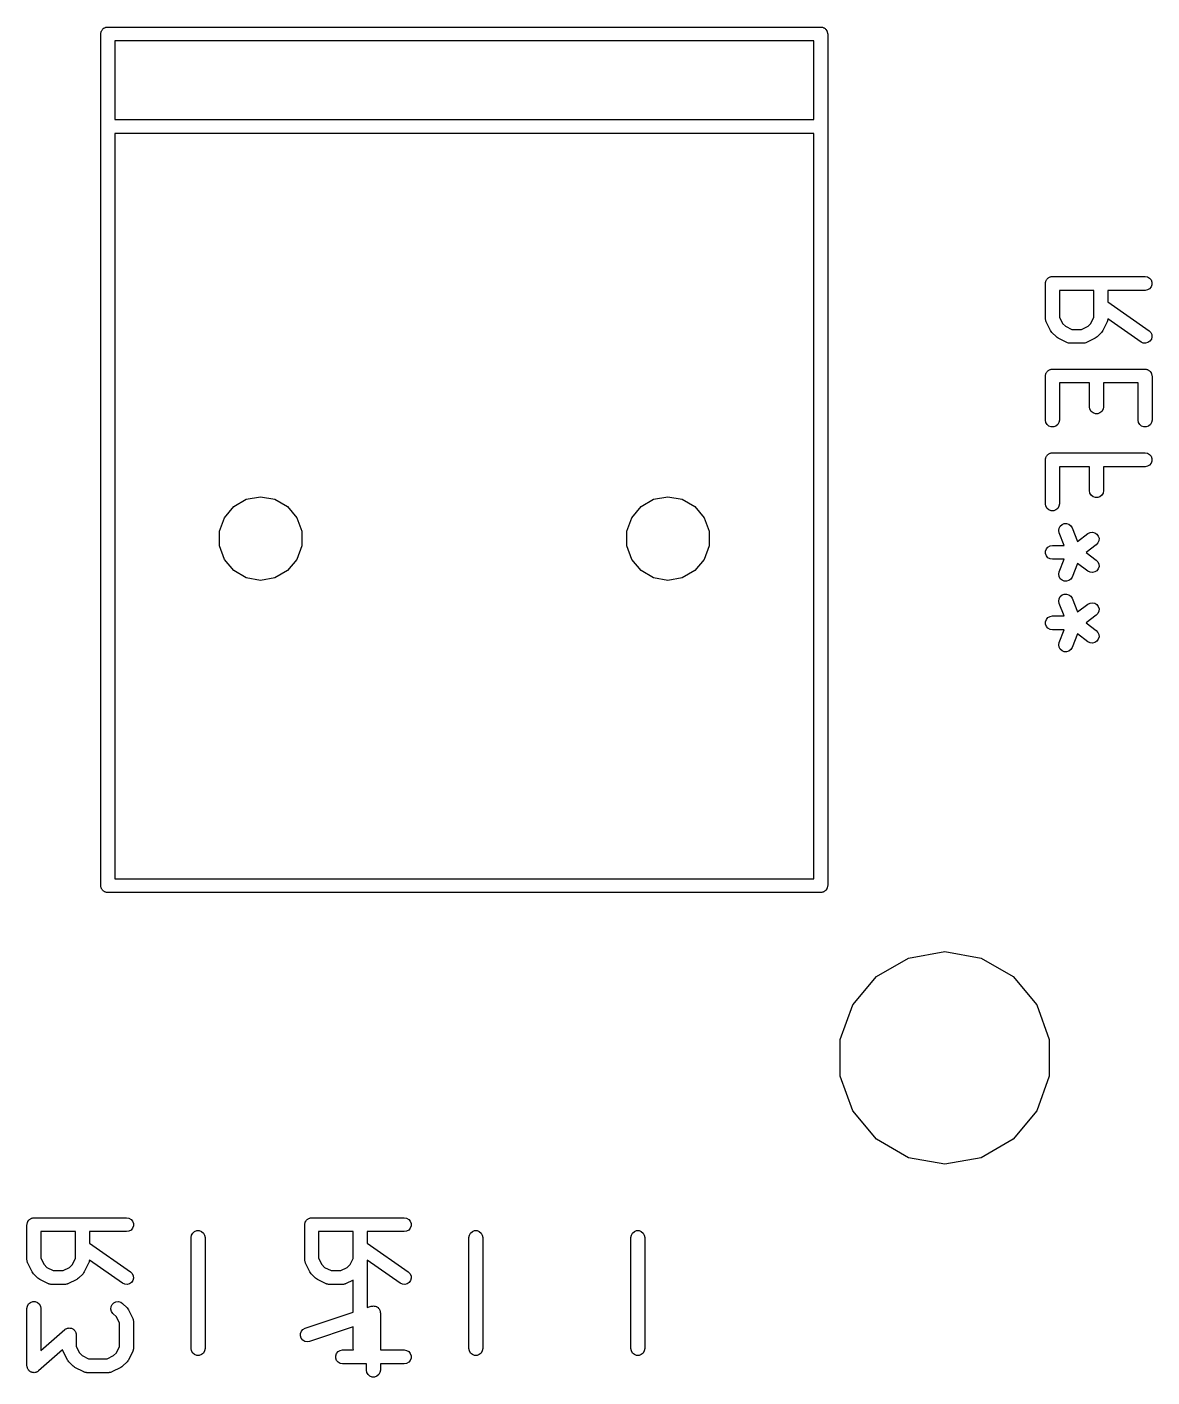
# Model space of a CAD drawing. Extents: x 17 to 273, y -105 to -8.
# Drawn here: x 141.28 to 153.43, y -22.91 to -8.33 of the extents above; entities that cross this region are included whole.
import ezdxf

# ---------------------------------------------------------------- set-up
doc = ezdxf.new("R2010")
doc.units = 0
doc.header["$MEASUREMENT"] = 0
doc.layers.add('BLACK', color=7, linetype='CONTINUOUS')

msp = doc.modelspace()

# ---------------------------------------------------------------- linework, layer by layer
at = {"layer": 'Black'}
for p, q in [((142.074, -8.4001), (142.075, -8.3936)), ((142.074, -17.5999), (142.074, -8.4001)), ((142.075, -8.387), (142.078, -8.3809)), ((142.075, -8.3936), (142.075, -8.387)), ((142.078, -8.3809), (142.079, -8.3744)), ((142.079, -8.3744), (142.082, -8.3687)), ((142.082, -8.3687), (142.084, -8.3626)), ((142.084, -8.3626), (142.089, -8.3575)), ((142.089, -8.3575), (142.092, -8.3519)), ((142.092, -8.3519), (142.097, -8.3476)), ((142.097, -8.3476), (142.101, -8.3426)), ((142.101, -8.3426), (142.107, -8.3393)), ((142.107, -8.3393), (142.112, -8.3351)), ((142.112, -8.3351), (142.118, -8.3329)), ((142.118, -8.3329), (142.124, -8.3296)), ((142.124, -8.3296), (142.13, -8.3284)), ((142.13, -8.3284), (142.136, -8.3262)), ((142.136, -8.3262), (142.143, -8.3262)), ((142.143, -8.3262), (142.149, -8.3251)), ((142.149, -8.3251), (149.851, -8.3251)), ((149.851, -8.3251), (149.857, -8.3262)), ((149.857, -8.3262), (149.864, -8.3262)), ((149.864, -8.3262), (149.87, -8.3284)), ((149.87, -8.3284), (149.876, -8.3296)), ((149.876, -8.3296), (149.882, -8.3329)), ((149.882, -8.3329), (149.888, -8.3351)), ((149.888, -8.3351), (149.893, -8.3393)), ((149.893, -8.3393), (149.899, -8.3426)), ((149.899, -8.3426), (149.903, -8.3476)), ((149.903, -8.3476), (149.908, -8.3519)), ((149.908, -8.3519), (149.911, -8.3575)), ((149.911, -8.3575), (149.916, -8.3626)), ((149.916, -8.3626), (149.918, -8.3687)), ((149.918, -8.3687), (149.921, -8.3744)), ((149.921, -8.3744), (149.922, -8.3809)), ((149.922, -8.3809), (149.925, -8.387)), ((149.925, -8.387), (149.925, -8.3936)), ((149.925, -8.3936), (149.926, -8.4001)), ((149.926, -8.4001), (149.926, -17.5999)), ((142.224, -8.4751), (142.224, -9.3258)), ((149.776, -8.4751), (142.224, -8.4751)), ((149.776, -9.3258), (149.776, -8.4751)), ((142.224, -9.3258), (149.776, -9.3258)), ((142.224, -9.4758), (142.224, -17.5249)), ((149.776, -9.4758), (142.224, -9.4758)), ((149.776, -17.5249), (149.776, -9.4758)), ((152.28, -11.0822), (152.282, -11.076)), ((152.28, -11.0888), (152.28, -11.0822)), ((152.282, -11.076), (152.283, -11.0696)), ((152.283, -11.0696), (152.286, -11.0639)), ((152.286, -11.0639), (152.289, -11.0577)), ((152.289, -11.0577), (152.293, -11.0527)), ((152.293, -11.0527), (152.296, -11.047)), ((152.296, -11.047), (152.301, -11.0428)), ((152.301, -11.0428), (152.305, -11.0378)), ((152.305, -11.0378), (152.311, -11.0345)), ((152.311, -11.0345), (152.316, -11.0303)), ((152.316, -11.0303), (152.322, -11.028)), ((152.322, -11.028), (152.328, -11.0248)), ((152.328, -11.0248), (152.334, -11.0236)), ((152.334, -11.0236), (152.341, -11.0214)), ((152.341, -11.0214), (152.347, -11.0214)), ((152.347, -11.0214), (152.354, -11.0202)), ((152.354, -11.0202), (153.354, -11.0202)), ((153.354, -11.0202), (153.379, -11.0248)), ((153.379, -11.0248), (153.402, -11.0378)), ((153.402, -11.0378), (153.419, -11.0577)), ((153.419, -11.0577), (153.427, -11.0822)), ((153.427, -11.0822), (153.427, -11.1083)), ((152.279, -11.0952), (152.28, -11.0888)), ((152.279, -11.4762), (152.279, -11.0952)), ((152.429, -11.1702), (152.429, -11.4585)), ((152.802, -11.1702), (152.429, -11.1702)), ((152.802, -11.4585), (152.802, -11.1702)), ((153.354, -11.1702), (152.952, -11.1702)), ((152.952, -11.1702), (152.952, -11.2943)), ((153.379, -11.1657), (153.354, -11.1702)), ((153.402, -11.1527), (153.379, -11.1657)), ((153.419, -11.1327), (153.402, -11.1527)), ((153.427, -11.1083), (153.419, -11.1327)), ((152.952, -11.2943), (153.397, -11.6052)), ((152.279, -11.4804), (152.279, -11.4762)), ((152.279, -11.4848), (152.279, -11.4804)), ((152.282, -11.4932), (152.279, -11.4848)), ((152.283, -11.5018), (152.282, -11.4932)), ((152.285, -11.5056), (152.283, -11.5018)), ((152.286, -11.5097), (152.285, -11.5056)), ((152.334, -11.605), (152.286, -11.5097)), ((152.429, -11.4585), (152.463, -11.527)), ((152.768, -11.527), (152.802, -11.4585)), ((152.944, -11.5097), (152.897, -11.605)), ((152.946, -11.5056), (152.944, -11.5097)), ((152.948, -11.5018), (152.946, -11.5056)), ((152.949, -11.4932), (152.948, -11.5018)), ((152.952, -11.4848), (152.949, -11.4932)), ((153.311, -11.7281), (152.952, -11.4773)), ((152.952, -11.4773), (152.952, -11.4805)), ((152.952, -11.4805), (152.952, -11.4848)), ((152.341, -11.6146), (152.334, -11.605)), ((152.348, -11.6245), (152.341, -11.6146)), ((152.396, -11.6721), (152.348, -11.6245)), ((152.463, -11.527), (152.493, -11.5574)), ((152.493, -11.5574), (152.562, -11.5917)), ((152.562, -11.5917), (152.669, -11.5917)), ((152.669, -11.5917), (152.738, -11.5574)), ((152.738, -11.5574), (152.768, -11.527)), ((152.883, -11.6245), (152.835, -11.6721)), ((152.89, -11.6146), (152.883, -11.6245)), ((152.897, -11.605), (152.89, -11.6146)), ((153.397, -11.6052), (153.415, -11.6236)), ((153.415, -11.6236), (153.426, -11.6472)), ((153.426, -11.6472), (153.428, -11.6732)), ((152.406, -11.679), (152.396, -11.6721)), ((152.415, -11.6861), (152.406, -11.679)), ((152.51, -11.7337), (152.415, -11.6861)), ((152.515, -11.735), (152.51, -11.7337)), ((152.518, -11.7371), (152.515, -11.735)), ((152.527, -11.7387), (152.518, -11.7371)), ((152.535, -11.7412), (152.527, -11.7387)), ((152.54, -11.7409), (152.535, -11.7412)), ((152.544, -11.7417), (152.54, -11.7409)), ((152.687, -11.7417), (152.544, -11.7417)), ((152.691, -11.7409), (152.687, -11.7417)), ((152.695, -11.7412), (152.691, -11.7409)), ((152.704, -11.7387), (152.695, -11.7412)), ((152.713, -11.7371), (152.704, -11.7387)), ((152.716, -11.735), (152.713, -11.7371)), ((152.72, -11.7337), (152.716, -11.735)), ((152.816, -11.6861), (152.72, -11.7337)), ((152.825, -11.679), (152.816, -11.6861)), ((152.835, -11.6721), (152.825, -11.679)), ((153.334, -11.7391), (153.311, -11.7281)), ((153.36, -11.7414), (153.334, -11.7391)), ((153.385, -11.7346), (153.36, -11.7414)), ((153.407, -11.7197), (153.385, -11.7346)), ((153.422, -11.6984), (153.407, -11.7197)), ((153.428, -11.6732), (153.422, -11.6984)), ((152.279, -12.0952), (152.28, -12.0888)), ((152.279, -12.5714), (152.279, -12.0952)), ((152.28, -12.0822), (152.282, -12.076)), ((152.28, -12.0888), (152.28, -12.0822)), ((152.282, -12.076), (152.283, -12.0696)), ((152.283, -12.0696), (152.286, -12.0639)), ((152.286, -12.0639), (152.289, -12.0577)), ((152.289, -12.0577), (152.293, -12.0527)), ((152.293, -12.0527), (152.296, -12.047)), ((152.296, -12.047), (152.301, -12.0428)), ((152.301, -12.0428), (152.305, -12.0378)), ((152.305, -12.0378), (152.311, -12.0345)), ((152.311, -12.0345), (152.316, -12.0303)), ((152.316, -12.0303), (152.322, -12.028)), ((152.322, -12.028), (152.328, -12.0248)), ((152.328, -12.0248), (152.334, -12.0236)), ((152.334, -12.0236), (152.341, -12.0214)), ((152.341, -12.0214), (152.347, -12.0214)), ((152.347, -12.0214), (152.354, -12.0202)), ((152.354, -12.0202), (153.354, -12.0202)), ((153.354, -12.0202), (153.36, -12.0214)), ((153.36, -12.0214), (153.367, -12.0214)), ((153.367, -12.0214), (153.373, -12.0236)), ((153.373, -12.0236), (153.379, -12.0248)), ((153.379, -12.0248), (153.385, -12.028)), ((153.385, -12.028), (153.391, -12.0303)), ((153.391, -12.0303), (153.396, -12.0345)), ((153.396, -12.0345), (153.402, -12.0378)), ((153.402, -12.0378), (153.406, -12.0428)), ((153.406, -12.0428), (153.411, -12.047)), ((153.411, -12.047), (153.414, -12.0527)), ((153.414, -12.0527), (153.419, -12.0577)), ((153.419, -12.0577), (153.421, -12.0639)), ((153.421, -12.0639), (153.424, -12.0696)), ((153.424, -12.0696), (153.425, -12.076)), ((153.425, -12.076), (153.427, -12.0822)), ((153.427, -12.0822), (153.427, -12.0888)), ((153.427, -12.0888), (153.429, -12.0952)), ((153.429, -12.0952), (153.429, -12.5714)), ((152.755, -12.1702), (152.429, -12.1702)), ((152.429, -12.1702), (152.429, -12.5714)), ((152.755, -12.4286), (152.755, -12.1702)), ((153.279, -12.1702), (152.905, -12.1702)), ((152.905, -12.1702), (152.905, -12.4286)), ((153.279, -12.5714), (153.279, -12.1702)), ((152.759, -12.4542), (152.755, -12.4286)), ((152.772, -12.4768), (152.759, -12.4542)), ((152.792, -12.4935), (152.772, -12.4768)), ((152.817, -12.5024), (152.792, -12.4935)), ((152.843, -12.5024), (152.817, -12.5024)), ((152.867, -12.4935), (152.843, -12.5024)), ((152.887, -12.4768), (152.867, -12.4935)), ((152.9, -12.4542), (152.887, -12.4768)), ((152.905, -12.4286), (152.9, -12.4542)), ((152.283, -12.5971), (152.279, -12.5714)), ((152.296, -12.6196), (152.283, -12.5971)), ((152.316, -12.6364), (152.296, -12.6196)), ((152.341, -12.6453), (152.316, -12.6364)), ((152.367, -12.6453), (152.341, -12.6453)), ((152.391, -12.6364), (152.367, -12.6453)), ((152.411, -12.6196), (152.391, -12.6364)), ((152.424, -12.5971), (152.411, -12.6196)), ((152.429, -12.5714), (152.424, -12.5971)), ((153.283, -12.5971), (153.279, -12.5714)), ((153.296, -12.6196), (153.283, -12.5971)), ((153.316, -12.6364), (153.296, -12.6196)), ((153.341, -12.6453), (153.316, -12.6364)), ((153.367, -12.6453), (153.341, -12.6453)), ((153.391, -12.6364), (153.367, -12.6453)), ((153.411, -12.6196), (153.391, -12.6364)), ((153.424, -12.5971), (153.411, -12.6196)), ((153.429, -12.5714), (153.424, -12.5971)), ((152.282, -12.9808), (152.283, -12.9743)), ((152.283, -12.9743), (152.286, -12.9687)), ((152.286, -12.9687), (152.289, -12.9625)), ((152.289, -12.9625), (152.293, -12.9575)), ((152.293, -12.9575), (152.296, -12.9518)), ((152.296, -12.9518), (152.301, -12.9476)), ((152.301, -12.9476), (152.305, -12.9425)), ((152.305, -12.9425), (152.311, -12.9393)), ((152.311, -12.9393), (152.316, -12.935)), ((152.316, -12.935), (152.322, -12.9328)), ((152.322, -12.9328), (152.328, -12.9295)), ((152.328, -12.9295), (152.334, -12.9284)), ((152.334, -12.9284), (152.341, -12.9261)), ((152.341, -12.9261), (152.347, -12.9261)), ((152.347, -12.9261), (152.354, -12.925)), ((152.354, -12.925), (153.354, -12.925)), ((153.354, -12.925), (153.379, -12.9295)), ((153.379, -12.9295), (153.402, -12.9425)), ((153.402, -12.9425), (153.419, -12.9625)), ((153.419, -12.9625), (153.427, -12.987)), ((152.279, -13), (152.28, -12.9935)), ((152.279, -13.4762), (152.279, -13)), ((152.28, -12.987), (152.282, -12.9808)), ((152.28, -12.9935), (152.28, -12.987)), ((152.755, -13.075), (152.429, -13.075)), ((152.429, -13.075), (152.429, -13.4762)), ((152.755, -13.3333), (152.755, -13.075)), ((153.354, -13.075), (152.905, -13.075)), ((152.905, -13.075), (152.905, -13.3333)), ((153.379, -13.0705), (153.354, -13.075)), ((153.402, -13.0575), (153.379, -13.0705)), ((153.419, -13.0375), (153.402, -13.0575)), ((153.427, -13.013), (153.419, -13.0375)), ((153.427, -12.987), (153.427, -13.013)), ((143.646, -13.4268), (143.8, -13.3996)), ((143.8, -13.3996), (143.955, -13.4268)), ((148.045, -13.4268), (148.2, -13.3996)), ((148.2, -13.3996), (148.354, -13.4268)), ((152.759, -13.359), (152.755, -13.3333)), ((152.772, -13.3815), (152.759, -13.359)), ((152.792, -13.3983), (152.772, -13.3815)), ((152.817, -13.4072), (152.792, -13.3983)), ((152.843, -13.4072), (152.817, -13.4072)), ((152.867, -13.3983), (152.843, -13.4072)), ((152.887, -13.3815), (152.867, -13.3983)), ((152.9, -13.359), (152.887, -13.3815)), ((152.905, -13.3333), (152.9, -13.359)), ((143.41, -13.6253), (143.51, -13.5052)), ((143.51, -13.5052), (143.646, -13.4268)), ((143.955, -13.4268), (144.09, -13.5052)), ((144.09, -13.5052), (144.191, -13.6253)), ((147.809, -13.6253), (147.91, -13.5052)), ((147.91, -13.5052), (148.045, -13.4268)), ((148.354, -13.4268), (148.49, -13.5052)), ((148.49, -13.5052), (148.59, -13.6253)), ((152.283, -13.5018), (152.279, -13.4762)), ((152.296, -13.5244), (152.283, -13.5018)), ((152.316, -13.5411), (152.296, -13.5244)), ((152.341, -13.5501), (152.316, -13.5411)), ((152.367, -13.5501), (152.341, -13.5501)), ((152.391, -13.5411), (152.367, -13.5501)), ((152.411, -13.5244), (152.391, -13.5411)), ((152.424, -13.5018), (152.411, -13.5244)), ((152.429, -13.4762), (152.424, -13.5018)), ((143.356, -13.7725), (143.41, -13.6253)), ((144.191, -13.6253), (144.245, -13.7725)), ((147.755, -13.7725), (147.809, -13.6253)), ((148.59, -13.6253), (148.644, -13.7725)), ((152.437, -13.7155), (152.457, -13.6982)), ((152.457, -13.6982), (152.481, -13.6885)), ((152.481, -13.6885), (152.507, -13.6877)), ((152.507, -13.6877), (152.532, -13.6958)), ((152.532, -13.6958), (152.552, -13.7119)), ((143.356, -13.9293), (143.356, -13.7725)), ((144.245, -13.7725), (144.245, -13.9293)), ((147.755, -13.9293), (147.755, -13.7725)), ((148.644, -13.7725), (148.644, -13.9293)), ((152.421, -13.7643), (152.425, -13.7385)), ((152.427, -13.7898), (152.421, -13.7643)), ((152.425, -13.7385), (152.437, -13.7155)), ((152.481, -13.925), (152.427, -13.7898)), ((152.552, -13.7119), (152.566, -13.7341)), ((152.566, -13.7341), (152.625, -13.8813)), ((152.625, -13.8813), (152.737, -13.7971)), ((152.737, -13.7971), (152.76, -13.7854)), ((152.76, -13.7854), (152.786, -13.7823)), ((152.786, -13.7823), (152.812, -13.7882)), ((152.812, -13.7882), (152.833, -13.8024)), ((152.833, -13.8024), (152.849, -13.8232)), ((152.849, -13.8232), (152.857, -13.8482)), ((152.857, -13.8482), (152.855, -13.8742)), ((143.41, -14.0765), (143.356, -13.9293)), ((144.245, -13.9293), (144.191, -14.0765)), ((147.809, -14.0765), (147.755, -13.9293)), ((148.644, -13.9293), (148.59, -14.0765)), ((152.28, -13.987), (152.289, -13.9625)), ((152.28, -14.013), (152.28, -13.987)), ((152.289, -13.9625), (152.305, -13.9425)), ((152.305, -13.9425), (152.328, -13.9295)), ((152.328, -13.9295), (152.354, -13.925)), ((152.354, -13.925), (152.481, -13.925)), ((152.827, -13.9171), (152.717, -14)), ((152.845, -13.8981), (152.827, -13.9171)), ((152.855, -13.8742), (152.845, -13.8981)), ((143.51, -14.1966), (143.41, -14.0765)), ((144.191, -14.0765), (144.09, -14.1966)), ((147.91, -14.1966), (147.809, -14.0765)), ((148.59, -14.0765), (148.49, -14.1966)), ((152.289, -14.0375), (152.28, -14.013)), ((152.305, -14.0575), (152.289, -14.0375)), ((152.328, -14.0705), (152.305, -14.0575)), ((152.354, -14.075), (152.328, -14.0705)), ((152.481, -14.075), (152.354, -14.075)), ((152.427, -14.2102), (152.481, -14.075)), ((152.625, -14.1187), (152.566, -14.266)), ((152.737, -14.2029), (152.625, -14.1187)), ((152.717, -14), (152.827, -14.0829)), ((152.827, -14.0829), (152.845, -14.1019)), ((152.845, -14.1019), (152.855, -14.1258)), ((152.855, -14.1258), (152.857, -14.1518)), ((143.646, -14.275), (143.51, -14.1966)), ((143.8, -14.3022), (143.646, -14.275)), ((143.955, -14.275), (143.8, -14.3022)), ((144.09, -14.1966), (143.955, -14.275)), ((148.045, -14.275), (147.91, -14.1966)), ((148.2, -14.3022), (148.045, -14.275)), ((148.354, -14.275), (148.2, -14.3022)), ((148.49, -14.1966), (148.354, -14.275)), ((152.421, -14.2357), (152.427, -14.2102)), ((152.425, -14.2615), (152.421, -14.2357)), ((152.437, -14.2845), (152.425, -14.2615)), ((152.457, -14.3018), (152.437, -14.2845)), ((152.552, -14.2881), (152.532, -14.3042)), ((152.566, -14.266), (152.552, -14.2881)), ((152.76, -14.2146), (152.737, -14.2029)), ((152.786, -14.2177), (152.76, -14.2146)), ((152.812, -14.2118), (152.786, -14.2177)), ((152.833, -14.1976), (152.812, -14.2118)), ((152.849, -14.1768), (152.833, -14.1976)), ((152.857, -14.1518), (152.849, -14.1768)), ((152.481, -14.3115), (152.457, -14.3018)), ((152.507, -14.3123), (152.481, -14.3115)), ((152.532, -14.3042), (152.507, -14.3123)), ((152.421, -14.5262), (152.425, -14.5004)), ((152.427, -14.5517), (152.421, -14.5262)), ((152.425, -14.5004), (152.437, -14.4774)), ((152.481, -14.6869), (152.427, -14.5517)), ((152.437, -14.4774), (152.457, -14.4601)), ((152.457, -14.4601), (152.481, -14.4504)), ((152.481, -14.4504), (152.507, -14.4496)), ((152.507, -14.4496), (152.532, -14.4577)), ((152.532, -14.4577), (152.552, -14.4738)), ((152.552, -14.4738), (152.566, -14.496)), ((152.566, -14.496), (152.625, -14.6432)), ((152.625, -14.6432), (152.737, -14.559)), ((152.737, -14.559), (152.76, -14.5473)), ((152.76, -14.5473), (152.786, -14.5442)), ((152.786, -14.5442), (152.812, -14.5501)), ((152.812, -14.5501), (152.833, -14.5643)), ((152.833, -14.5643), (152.849, -14.5852)), ((152.28, -14.7489), (152.289, -14.7244)), ((152.289, -14.7244), (152.305, -14.7045)), ((152.305, -14.7045), (152.328, -14.6914)), ((152.328, -14.6914), (152.354, -14.6869)), ((152.354, -14.6869), (152.481, -14.6869)), ((152.827, -14.679), (152.717, -14.7619)), ((152.845, -14.66), (152.827, -14.679)), ((152.855, -14.6361), (152.845, -14.66)), ((152.849, -14.5852), (152.857, -14.6101)), ((152.857, -14.6101), (152.855, -14.6361)), ((152.28, -14.7749), (152.28, -14.7489)), ((152.289, -14.7994), (152.28, -14.7749)), ((152.305, -14.8194), (152.289, -14.7994)), ((152.328, -14.8324), (152.305, -14.8194)), ((152.354, -14.8369), (152.328, -14.8324)), ((152.481, -14.8369), (152.354, -14.8369)), ((152.427, -14.9721), (152.481, -14.8369)), ((152.717, -14.7619), (152.827, -14.8448)), ((152.827, -14.8448), (152.845, -14.8638)), ((152.845, -14.8638), (152.855, -14.8877)), ((152.421, -14.9976), (152.427, -14.9721)), ((152.425, -15.0234), (152.421, -14.9976)), ((152.625, -14.8806), (152.566, -15.0279)), ((152.737, -14.9648), (152.625, -14.8806)), ((152.76, -14.9765), (152.737, -14.9648)), ((152.786, -14.9797), (152.76, -14.9765)), ((152.812, -14.9737), (152.786, -14.9797)), ((152.833, -14.9595), (152.812, -14.9737)), ((152.849, -14.9387), (152.833, -14.9595)), ((152.857, -14.9137), (152.849, -14.9387)), ((152.855, -14.8877), (152.857, -14.9137)), ((152.437, -15.0464), (152.425, -15.0234)), ((152.457, -15.0637), (152.437, -15.0464)), ((152.481, -15.0734), (152.457, -15.0637)), ((152.507, -15.0742), (152.481, -15.0734)), ((152.532, -15.0661), (152.507, -15.0742)), ((152.552, -15.05), (152.532, -15.0661)), ((152.566, -15.0279), (152.552, -15.05)), ((142.075, -17.6064), (142.074, -17.5999)), ((142.075, -17.613), (142.075, -17.6064)), ((142.078, -17.6191), (142.075, -17.613)), ((142.079, -17.6256), (142.078, -17.6191)), ((142.082, -17.6313), (142.079, -17.6256)), ((142.084, -17.6374), (142.082, -17.6313)), ((142.089, -17.6425), (142.084, -17.6374)), ((142.092, -17.6481), (142.089, -17.6425)), ((142.224, -17.5249), (149.776, -17.5249)), ((149.911, -17.6425), (149.908, -17.6481)), ((149.916, -17.6374), (149.911, -17.6425)), ((149.918, -17.6313), (149.916, -17.6374)), ((149.921, -17.6256), (149.918, -17.6313)), ((149.922, -17.6191), (149.921, -17.6256)), ((149.925, -17.613), (149.922, -17.6191)), ((149.926, -17.5999), (149.925, -17.6064)), ((149.925, -17.6064), (149.925, -17.613)), ((142.097, -17.6524), (142.092, -17.6481)), ((142.101, -17.6574), (142.097, -17.6524)), ((142.107, -17.6607), (142.101, -17.6574)), ((142.112, -17.6649), (142.107, -17.6607)), ((142.118, -17.6671), (142.112, -17.6649)), ((142.124, -17.6704), (142.118, -17.6671)), ((142.13, -17.6716), (142.124, -17.6704)), ((142.136, -17.6738), (142.13, -17.6716)), ((142.143, -17.6738), (142.136, -17.6738)), ((142.149, -17.6749), (142.143, -17.6738)), ((149.851, -17.6749), (142.149, -17.6749)), ((149.857, -17.6738), (149.851, -17.6749)), ((149.864, -17.6738), (149.857, -17.6738)), ((149.87, -17.6716), (149.864, -17.6738)), ((149.876, -17.6704), (149.87, -17.6716)), ((149.882, -17.6671), (149.876, -17.6704)), ((149.888, -17.6649), (149.882, -17.6671)), ((149.893, -17.6607), (149.888, -17.6649)), ((149.899, -17.6574), (149.893, -17.6607)), ((149.903, -17.6524), (149.899, -17.6574)), ((149.908, -17.6481), (149.903, -17.6524)), ((150.798, -18.3818), (151.19, -18.3126)), ((151.19, -18.3126), (151.582, -18.3818)), ((150.452, -18.5811), (150.798, -18.3818)), ((151.582, -18.3818), (151.928, -18.5811)), ((150.196, -18.8863), (150.452, -18.5811)), ((151.928, -18.5811), (152.184, -18.8863)), ((150.06, -19.2608), (150.196, -18.8863)), ((152.184, -18.8863), (152.32, -19.2608)), ((150.06, -19.6592), (150.06, -19.2608)), ((152.32, -19.2608), (152.32, -19.6592)), ((150.196, -20.0337), (150.06, -19.6592)), ((152.32, -19.6592), (152.184, -20.0337)), ((150.452, -20.3389), (150.196, -20.0337)), ((152.184, -20.0337), (151.928, -20.3389)), ((150.798, -20.5382), (150.452, -20.3389)), ((151.928, -20.3389), (151.582, -20.5382)), ((151.19, -20.6074), (150.798, -20.5382)), ((151.582, -20.5382), (151.19, -20.6074)), ((141.277, -21.2619), (141.279, -21.2554)), ((141.277, -21.6429), (141.277, -21.2619)), ((141.279, -21.2489), (141.281, -21.2427)), ((141.279, -21.2554), (141.279, -21.2489)), ((141.281, -21.2427), (141.282, -21.2363)), ((141.282, -21.2363), (141.285, -21.2306)), ((141.285, -21.2306), (141.287, -21.2244)), ((141.287, -21.2244), (141.292, -21.2194)), ((141.292, -21.2194), (141.295, -21.2137)), ((141.295, -21.2137), (141.3, -21.2095)), ((141.3, -21.2095), (141.304, -21.2045)), ((141.304, -21.2045), (141.31, -21.2012)), ((141.31, -21.2012), (141.315, -21.197)), ((141.315, -21.197), (141.321, -21.1947)), ((141.321, -21.1947), (141.327, -21.1914)), ((141.327, -21.1914), (141.333, -21.1903)), ((141.333, -21.1903), (141.339, -21.188)), ((141.339, -21.188), (141.346, -21.188)), ((141.346, -21.188), (141.352, -21.1869)), ((141.352, -21.1869), (142.352, -21.1869)), ((142.352, -21.1869), (142.378, -21.1914)), ((142.378, -21.1914), (142.401, -21.2045)), ((142.401, -21.2045), (142.417, -21.2244)), ((142.417, -21.2244), (142.426, -21.2489)), ((142.426, -21.2749), (142.417, -21.2994)), ((142.426, -21.2489), (142.426, -21.2749)), ((144.277, -21.2619), (144.279, -21.2554)), ((144.277, -21.6429), (144.277, -21.2619)), ((144.279, -21.2489), (144.281, -21.2427)), ((144.279, -21.2554), (144.279, -21.2489)), ((144.281, -21.2427), (144.282, -21.2363)), ((144.282, -21.2363), (144.285, -21.2306)), ((144.285, -21.2306), (144.287, -21.2244)), ((144.287, -21.2244), (144.292, -21.2194)), ((144.292, -21.2194), (144.295, -21.2137)), ((144.295, -21.2137), (144.3, -21.2095)), ((144.3, -21.2095), (144.304, -21.2045)), ((144.304, -21.2045), (144.31, -21.2012)), ((144.31, -21.2012), (144.315, -21.197)), ((144.315, -21.197), (144.321, -21.1947)), ((144.321, -21.1947), (144.327, -21.1914)), ((144.327, -21.1914), (144.333, -21.1903)), ((144.333, -21.1903), (144.339, -21.188)), ((144.339, -21.188), (144.346, -21.188)), ((144.346, -21.188), (144.352, -21.1869)), ((144.352, -21.1869), (145.352, -21.1869)), ((145.352, -21.1869), (145.378, -21.1914)), ((145.378, -21.1914), (145.401, -21.2045)), ((145.401, -21.2045), (145.417, -21.2244)), ((145.417, -21.2244), (145.426, -21.2489)), ((145.426, -21.2749), (145.417, -21.2994)), ((145.426, -21.2489), (145.426, -21.2749)), ((141.427, -21.3369), (141.427, -21.6252)), ((141.801, -21.3369), (141.427, -21.3369)), ((141.801, -21.6252), (141.801, -21.3369)), ((142.352, -21.3369), (141.951, -21.3369)), ((141.951, -21.3369), (141.951, -21.461)), ((142.378, -21.3324), (142.352, -21.3369)), ((142.401, -21.3194), (142.378, -21.3324)), ((142.417, -21.2994), (142.401, -21.3194)), ((143.05, -21.4), (143.055, -21.3743)), ((143.05, -22.6), (143.05, -21.4)), ((143.055, -21.3743), (143.068, -21.3518)), ((143.068, -21.3518), (143.088, -21.335)), ((143.088, -21.335), (143.112, -21.3261)), ((143.112, -21.3261), (143.138, -21.3261)), ((143.138, -21.3261), (143.162, -21.335)), ((143.162, -21.335), (143.182, -21.3518)), ((143.182, -21.3518), (143.195, -21.3743)), ((143.195, -21.3743), (143.2, -21.4)), ((143.2, -21.4), (143.2, -22.6)), ((144.427, -21.3369), (144.427, -21.6252)), ((144.801, -21.3369), (144.427, -21.3369)), ((144.8, -21.4), (144.801, -21.3933)), ((144.8, -21.6275), (144.8, -21.4)), ((144.801, -21.3933), (144.801, -21.3369)), ((145.352, -21.3369), (144.951, -21.3369)), ((144.951, -21.3369), (144.951, -21.461)), ((145.378, -21.3324), (145.352, -21.3369)), ((145.401, -21.3194), (145.378, -21.3324)), ((145.417, -21.2994), (145.401, -21.3194)), ((146.05, -21.4), (146.055, -21.3743)), ((146.05, -22.6), (146.05, -21.4)), ((146.055, -21.3743), (146.068, -21.3518)), ((146.068, -21.3518), (146.088, -21.335)), ((146.088, -21.335), (146.112, -21.3261)), ((146.112, -21.3261), (146.138, -21.3261)), ((146.138, -21.3261), (146.162, -21.335)), ((146.162, -21.335), (146.182, -21.3518)), ((146.182, -21.3518), (146.195, -21.3743)), ((146.195, -21.3743), (146.2, -21.4)), ((146.2, -21.4), (146.2, -22.6)), ((147.8, -21.4), (147.805, -21.3743)), ((147.8, -22.6), (147.8, -21.4)), ((147.805, -21.3743), (147.818, -21.3518)), ((147.818, -21.3518), (147.838, -21.335)), ((147.838, -21.335), (147.862, -21.3261)), ((147.862, -21.3261), (147.888, -21.3261)), ((147.888, -21.3261), (147.912, -21.335)), ((147.912, -21.335), (147.932, -21.3518)), ((147.932, -21.3518), (147.945, -21.3743)), ((147.945, -21.3743), (147.95, -21.4)), ((147.95, -21.4), (147.95, -22.6)), ((141.951, -21.461), (142.395, -21.7719)), ((144.951, -21.461), (145.395, -21.7719)), ((141.278, -21.6471), (141.277, -21.6429)), ((141.278, -21.6514), (141.278, -21.6471)), ((141.28, -21.6599), (141.278, -21.6514)), ((141.282, -21.6685), (141.28, -21.6599)), ((141.284, -21.6723), (141.282, -21.6685)), ((141.285, -21.6764), (141.284, -21.6723)), ((141.333, -21.7716), (141.285, -21.6764)), ((141.427, -21.6252), (141.462, -21.6937)), ((141.462, -21.6937), (141.492, -21.7241)), ((141.492, -21.7241), (141.561, -21.7583)), ((141.668, -21.7583), (141.737, -21.7241)), ((141.737, -21.7241), (141.767, -21.6937)), ((141.767, -21.6937), (141.801, -21.6252)), ((141.943, -21.6764), (141.896, -21.7716)), ((141.945, -21.6723), (141.943, -21.6764)), ((141.947, -21.6685), (141.945, -21.6723)), ((141.948, -21.6599), (141.947, -21.6685)), ((141.951, -21.6514), (141.948, -21.6599)), ((141.951, -21.6439), (141.95, -21.6471)), ((141.95, -21.6471), (141.951, -21.6514)), ((142.309, -21.8948), (141.951, -21.6439)), ((144.278, -21.6471), (144.277, -21.6429)), ((144.278, -21.6514), (144.278, -21.6471)), ((144.28, -21.6599), (144.278, -21.6514)), ((144.282, -21.6685), (144.28, -21.6599)), ((144.284, -21.6723), (144.282, -21.6685)), ((144.285, -21.6764), (144.284, -21.6723)), ((144.333, -21.7716), (144.285, -21.6764)), ((144.427, -21.6252), (144.462, -21.6937)), ((144.462, -21.6937), (144.492, -21.7241)), ((144.492, -21.7241), (144.561, -21.7583)), ((144.668, -21.7583), (144.737, -21.7241)), ((144.737, -21.7241), (144.767, -21.6937)), ((144.767, -21.6937), (144.8, -21.6275)), ((144.951, -21.6439), (144.95, -21.6471)), ((144.95, -21.6471), (144.951, -21.6514)), ((144.951, -21.6514), (144.95, -21.6538)), ((144.95, -21.6538), (144.95, -22.1582)), ((145.309, -21.8948), (144.951, -21.6439)), ((141.34, -21.7813), (141.333, -21.7716)), ((141.347, -21.7911), (141.34, -21.7813)), ((141.395, -21.8387), (141.347, -21.7911)), ((141.404, -21.8456), (141.395, -21.8387)), ((141.414, -21.8528), (141.404, -21.8456)), ((141.509, -21.9004), (141.414, -21.8528)), ((141.561, -21.7583), (141.668, -21.7583)), ((141.814, -21.8528), (141.719, -21.9004)), ((141.824, -21.8456), (141.814, -21.8528)), ((141.834, -21.8387), (141.824, -21.8456)), ((141.882, -21.7911), (141.834, -21.8387)), ((141.888, -21.7813), (141.882, -21.7911)), ((141.896, -21.7716), (141.888, -21.7813)), ((142.395, -21.7719), (142.414, -21.7903)), ((142.42, -21.865), (142.405, -21.8864)), ((142.414, -21.7903), (142.425, -21.8139)), ((142.427, -21.8399), (142.42, -21.865)), ((142.425, -21.8139), (142.427, -21.8399)), ((144.34, -21.7813), (144.333, -21.7716)), ((144.347, -21.7911), (144.34, -21.7813)), ((144.395, -21.8387), (144.347, -21.7911)), ((144.404, -21.8456), (144.395, -21.8387)), ((144.414, -21.8528), (144.404, -21.8456)), ((144.509, -21.9004), (144.414, -21.8528)), ((144.561, -21.7583), (144.668, -21.7583)), ((144.8, -21.86), (144.719, -21.9004)), ((144.8, -22.2082), (144.8, -21.86)), ((145.395, -21.7719), (145.414, -21.7903)), ((145.42, -21.865), (145.405, -21.8864)), ((145.414, -21.7903), (145.425, -21.8139)), ((145.427, -21.8399), (145.42, -21.865)), ((145.425, -21.8139), (145.427, -21.8399)), ((141.513, -21.9016), (141.509, -21.9004)), ((141.517, -21.9038), (141.513, -21.9016)), ((141.526, -21.9053), (141.517, -21.9038)), ((141.534, -21.9078), (141.526, -21.9053)), ((141.539, -21.9076), (141.534, -21.9078)), ((141.543, -21.9083), (141.539, -21.9076)), ((141.686, -21.9083), (141.543, -21.9083)), ((141.69, -21.9076), (141.686, -21.9083)), ((141.694, -21.9078), (141.69, -21.9076)), ((141.703, -21.9053), (141.694, -21.9078)), ((141.711, -21.9038), (141.703, -21.9053)), ((141.715, -21.9016), (141.711, -21.9038)), ((141.719, -21.9004), (141.715, -21.9016)), ((142.333, -21.9058), (142.309, -21.8948)), ((142.359, -21.908), (142.333, -21.9058)), ((142.384, -21.9013), (142.359, -21.908)), ((142.405, -21.8864), (142.384, -21.9013)), ((144.513, -21.9016), (144.509, -21.9004)), ((144.517, -21.9038), (144.513, -21.9016)), ((144.526, -21.9053), (144.517, -21.9038)), ((144.534, -21.9078), (144.526, -21.9053)), ((144.539, -21.9076), (144.534, -21.9078)), ((144.543, -21.9083), (144.539, -21.9076)), ((144.686, -21.9083), (144.543, -21.9083)), ((144.69, -21.9076), (144.686, -21.9083)), ((144.694, -21.9078), (144.69, -21.9076)), ((144.703, -21.9053), (144.694, -21.9078)), ((144.711, -21.9038), (144.703, -21.9053)), ((144.715, -21.9016), (144.711, -21.9038)), ((144.719, -21.9004), (144.715, -21.9016)), ((145.333, -21.9058), (145.309, -21.8948)), ((145.359, -21.908), (145.333, -21.9058)), ((145.384, -21.9013), (145.359, -21.908)), ((145.405, -21.8864), (145.384, -21.9013)), ((141.277, -22.1667), (141.282, -22.141)), ((141.282, -22.141), (141.295, -22.1185)), ((141.295, -22.1185), (141.315, -22.1017)), ((141.315, -22.1017), (141.339, -22.0928)), ((141.339, -22.0928), (141.365, -22.0928)), ((141.365, -22.0928), (141.39, -22.1017)), ((141.39, -22.1017), (141.41, -22.1185)), ((141.41, -22.1185), (141.423, -22.141)), ((141.423, -22.141), (141.427, -22.1667)), ((142.182, -22.1732), (142.185, -22.1473)), ((142.185, -22.1473), (142.196, -22.1236)), ((142.196, -22.1236), (142.214, -22.1052)), ((142.214, -22.1052), (142.238, -22.0942)), ((142.238, -22.0942), (142.264, -22.092)), ((142.264, -22.092), (142.289, -22.0987)), ((142.289, -22.0987), (142.31, -22.1136)), ((142.31, -22.1136), (142.358, -22.1613)), ((142.358, -22.1613), (142.365, -22.1711)), ((144.95, -22.1582), (144.995, -22.1431)), ((144.995, -22.1431), (145.001, -22.1423)), ((145.001, -22.1423), (145.006, -22.1404)), ((145.006, -22.1404), (145.014, -22.1404)), ((145.014, -22.1404), (145.021, -22.1393)), ((145.021, -22.1393), (145.027, -22.1404)), ((145.027, -22.1404), (145.032, -22.1404)), ((145.032, -22.1404), (145.039, -22.143)), ((145.039, -22.143), (145.047, -22.1445)), ((145.047, -22.1445), (145.051, -22.1474)), ((145.051, -22.1474), (145.057, -22.1493)), ((145.057, -22.1493), (145.062, -22.1542)), ((145.062, -22.1542), (145.069, -22.1582)), ((145.069, -22.1582), (145.072, -22.1625)), ((145.072, -22.1625), (145.077, -22.1661)), ((141.277, -22.7857), (141.277, -22.1667)), ((141.427, -22.1667), (141.427, -22.6204)), ((142.189, -22.1984), (142.182, -22.1732)), ((142.204, -22.2197), (142.189, -22.1984)), ((142.243, -22.2587), (142.204, -22.2197)), ((142.277, -22.3272), (142.243, -22.2587)), ((142.365, -22.1711), (142.372, -22.1807)), ((142.372, -22.1807), (142.419, -22.276)), ((142.419, -22.276), (142.421, -22.2801)), ((142.421, -22.2801), (142.423, -22.2839)), ((142.423, -22.2839), (142.424, -22.2925)), ((142.424, -22.2925), (142.427, -22.3009)), ((142.427, -22.3009), (142.427, -22.3053)), ((142.427, -22.3053), (142.427, -22.3095)), ((142.427, -22.3095), (142.427, -22.5952)), ((144.281, -22.3812), (144.8, -22.2082)), ((145.077, -22.1661), (145.08, -22.1726)), ((145.08, -22.1726), (145.085, -22.1786)), ((145.085, -22.1786), (145.087, -22.1838)), ((145.087, -22.1838), (145.09, -22.1886)), ((145.09, -22.1886), (145.091, -22.1961)), ((145.091, -22.1961), (145.093, -22.2033)), ((145.093, -22.2033), (145.093, -22.2088)), ((145.093, -22.2088), (145.094, -22.2143)), ((145.094, -22.2143), (145.094, -22.6155)), ((141.427, -22.6204), (141.684, -22.3959)), ((141.684, -22.3959), (141.69, -22.3921)), ((141.69, -22.3921), (141.696, -22.3874)), ((141.696, -22.3874), (141.701, -22.3854)), ((141.701, -22.3854), (141.706, -22.3824)), ((141.706, -22.3824), (141.713, -22.381)), ((141.713, -22.381), (141.72, -22.3785)), ((141.72, -22.3785), (141.726, -22.3785)), ((141.726, -22.3785), (141.732, -22.3774)), ((141.732, -22.3774), (141.739, -22.3785)), ((141.739, -22.3785), (141.746, -22.3785)), ((141.746, -22.3785), (141.752, -22.3805)), ((141.752, -22.3805), (141.758, -22.3814)), ((141.758, -22.3814), (141.764, -22.3849)), ((141.764, -22.3849), (141.771, -22.3874)), ((141.771, -22.3874), (141.775, -22.3911)), ((141.775, -22.3911), (141.78, -22.3939)), ((141.78, -22.3939), (141.785, -22.3995)), ((141.785, -22.3995), (141.791, -22.4042)), ((141.791, -22.4042), (141.794, -22.4092)), ((141.794, -22.4092), (141.797, -22.4135)), ((141.797, -22.4135), (141.8, -22.4204)), ((141.8, -22.4204), (141.804, -22.4267)), ((141.804, -22.4267), (141.805, -22.4324)), ((141.805, -22.4324), (141.807, -22.4378)), ((141.807, -22.4378), (141.807, -22.4452)), ((141.807, -22.4452), (141.808, -22.4524)), ((141.808, -22.4524), (141.808, -22.5775)), ((142.277, -22.5775), (142.277, -22.3272)), ((144.231, -22.4373), (144.241, -22.4131)), ((144.231, -22.4634), (144.231, -22.4373)), ((144.241, -22.4131), (144.258, -22.3936)), ((144.258, -22.3936), (144.281, -22.3812)), ((144.8, -22.3664), (144.328, -22.5235)), ((144.8, -22.6), (144.8, -22.3664)), ((141.808, -22.5775), (141.843, -22.646)), ((142.243, -22.646), (142.277, -22.5775)), ((142.427, -22.5952), (142.427, -22.5995)), ((142.427, -22.5995), (142.427, -22.6038)), ((143.055, -22.6257), (143.05, -22.6)), ((143.2, -22.6), (143.195, -22.6257)), ((144.239, -22.4881), (144.231, -22.4634)), ((144.255, -22.5085), (144.239, -22.4881)), ((144.277, -22.5221), (144.255, -22.5085)), ((144.303, -22.5274), (144.277, -22.5221)), ((144.328, -22.5235), (144.303, -22.5274)), ((144.803, -22.6155), (144.8, -22.6)), ((146.055, -22.6257), (146.05, -22.6)), ((146.2, -22.6), (146.195, -22.6257)), ((147.805, -22.6257), (147.8, -22.6)), ((147.95, -22.6), (147.945, -22.6257)), ((141.662, -22.6147), (141.402, -22.8422)), ((141.663, -22.6209), (141.662, -22.6147)), ((141.665, -22.6246), (141.663, -22.6209)), ((141.666, -22.6288), (141.665, -22.6246)), ((141.714, -22.724), (141.666, -22.6288)), ((141.721, -22.7337), (141.714, -22.724)), ((141.728, -22.7435), (141.721, -22.7337)), ((141.776, -22.7911), (141.728, -22.7435)), ((141.843, -22.646), (141.873, -22.6765)), ((141.873, -22.6765), (141.942, -22.7107)), ((141.942, -22.7107), (142.144, -22.7107)), ((142.144, -22.7107), (142.213, -22.6765)), ((142.213, -22.6765), (142.243, -22.646)), ((142.358, -22.7435), (142.31, -22.7911)), ((142.365, -22.7337), (142.358, -22.7435)), ((142.372, -22.724), (142.365, -22.7337)), ((142.419, -22.6288), (142.372, -22.724)), ((142.421, -22.6246), (142.419, -22.6288)), ((142.423, -22.6209), (142.421, -22.6246)), ((142.424, -22.6122), (142.423, -22.6209)), ((142.427, -22.6038), (142.424, -22.6122)), ((143.068, -22.6482), (143.055, -22.6257)), ((143.088, -22.665), (143.068, -22.6482)), ((143.112, -22.6739), (143.088, -22.665)), ((143.138, -22.6739), (143.112, -22.6739)), ((143.162, -22.665), (143.138, -22.6739)), ((143.182, -22.6482), (143.162, -22.665)), ((143.195, -22.6257), (143.182, -22.6482)), ((144.612, -22.6775), (144.621, -22.653)), ((144.612, -22.7035), (144.612, -22.6775)), ((144.621, -22.728), (144.612, -22.7035)), ((144.621, -22.653), (144.638, -22.633)), ((144.638, -22.7479), (144.621, -22.728)), ((144.638, -22.633), (144.66, -22.62)), ((144.66, -22.761), (144.638, -22.7479)), ((144.66, -22.62), (144.686, -22.6155)), ((144.686, -22.6155), (144.803, -22.6155)), ((145.094, -22.6155), (145.352, -22.6155)), ((145.352, -22.6155), (145.378, -22.62)), ((145.378, -22.62), (145.401, -22.633)), ((145.401, -22.7479), (145.378, -22.761)), ((145.401, -22.633), (145.417, -22.653)), ((145.417, -22.728), (145.401, -22.7479)), ((145.417, -22.653), (145.426, -22.6775)), ((145.426, -22.7035), (145.417, -22.728)), ((145.426, -22.6775), (145.426, -22.7035)), ((146.068, -22.6482), (146.055, -22.6257)), ((146.088, -22.665), (146.068, -22.6482)), ((146.112, -22.6739), (146.088, -22.665)), ((146.138, -22.6739), (146.112, -22.6739)), ((146.162, -22.665), (146.138, -22.6739)), ((146.182, -22.6482), (146.162, -22.665)), ((146.195, -22.6257), (146.182, -22.6482)), ((147.818, -22.6482), (147.805, -22.6257)), ((147.838, -22.665), (147.818, -22.6482)), ((147.862, -22.6739), (147.838, -22.665)), ((147.888, -22.6739), (147.862, -22.6739)), ((147.912, -22.665), (147.888, -22.6739)), ((147.932, -22.6482), (147.912, -22.665)), ((147.945, -22.6257), (147.932, -22.6482)), ((141.279, -22.7929), (141.277, -22.7857)), ((141.279, -22.8003), (141.279, -22.7929)), ((141.281, -22.8057), (141.279, -22.8003)), ((141.282, -22.8114), (141.281, -22.8057)), ((141.286, -22.8177), (141.282, -22.8114)), ((141.288, -22.8246), (141.286, -22.8177)), ((141.292, -22.8289), (141.288, -22.8246)), ((141.295, -22.8339), (141.292, -22.8289)), ((141.301, -22.8386), (141.295, -22.8339)), ((141.305, -22.8442), (141.301, -22.8386)), ((141.31, -22.8469), (141.305, -22.8442)), ((141.315, -22.8507), (141.31, -22.8469)), ((141.322, -22.8532), (141.315, -22.8507)), ((141.328, -22.8567), (141.322, -22.8532)), ((141.334, -22.8576), (141.328, -22.8567)), ((141.339, -22.8596), (141.334, -22.8576)), ((141.347, -22.8596), (141.339, -22.8596)), ((141.354, -22.8607), (141.347, -22.8596)), ((141.36, -22.8596), (141.354, -22.8607)), ((141.365, -22.8596), (141.36, -22.8596)), ((141.372, -22.8571), (141.365, -22.8596)), ((141.379, -22.8556), (141.372, -22.8571)), ((141.384, -22.8526), (141.379, -22.8556)), ((141.39, -22.8507), (141.384, -22.8526)), ((141.395, -22.846), (141.39, -22.8507)), ((141.402, -22.8422), (141.395, -22.846)), ((141.785, -22.798), (141.776, -22.7911)), ((141.795, -22.8052), (141.785, -22.798)), ((141.89, -22.8528), (141.795, -22.8052)), ((141.894, -22.854), (141.89, -22.8528)), ((141.898, -22.8562), (141.894, -22.854)), ((141.907, -22.8577), (141.898, -22.8562)), ((141.915, -22.8602), (141.907, -22.8577)), ((141.92, -22.86), (141.915, -22.8602)), ((141.924, -22.8607), (141.92, -22.86)), ((142.162, -22.8607), (141.924, -22.8607)), ((142.166, -22.86), (142.162, -22.8607)), ((142.17, -22.8602), (142.166, -22.86)), ((142.179, -22.8577), (142.17, -22.8602)), ((142.188, -22.8562), (142.179, -22.8577)), ((142.191, -22.854), (142.188, -22.8562)), ((142.195, -22.8528), (142.191, -22.854)), ((142.291, -22.8052), (142.195, -22.8528)), ((142.3, -22.798), (142.291, -22.8052)), ((142.31, -22.7911), (142.3, -22.798)), ((144.686, -22.7655), (144.66, -22.761)), ((144.944, -22.7655), (144.686, -22.7655)), ((144.944, -22.8333), (144.944, -22.7655)), ((144.949, -22.859), (144.944, -22.8333)), ((144.962, -22.8815), (144.949, -22.859)), ((144.982, -22.8983), (144.962, -22.8815)), ((145.077, -22.8815), (145.057, -22.8983)), ((145.09, -22.859), (145.077, -22.8815)), ((145.094, -22.8333), (145.09, -22.859)), ((145.352, -22.7655), (145.094, -22.7655)), ((145.094, -22.7655), (145.094, -22.8333)), ((145.378, -22.761), (145.352, -22.7655)), ((145.006, -22.9072), (144.982, -22.8983)), ((145.032, -22.9072), (145.006, -22.9072)), ((145.057, -22.8983), (145.032, -22.9072))]:
    msp.add_line(p, q, dxfattribs=at)

doc.saveas('drawing.dxf')
